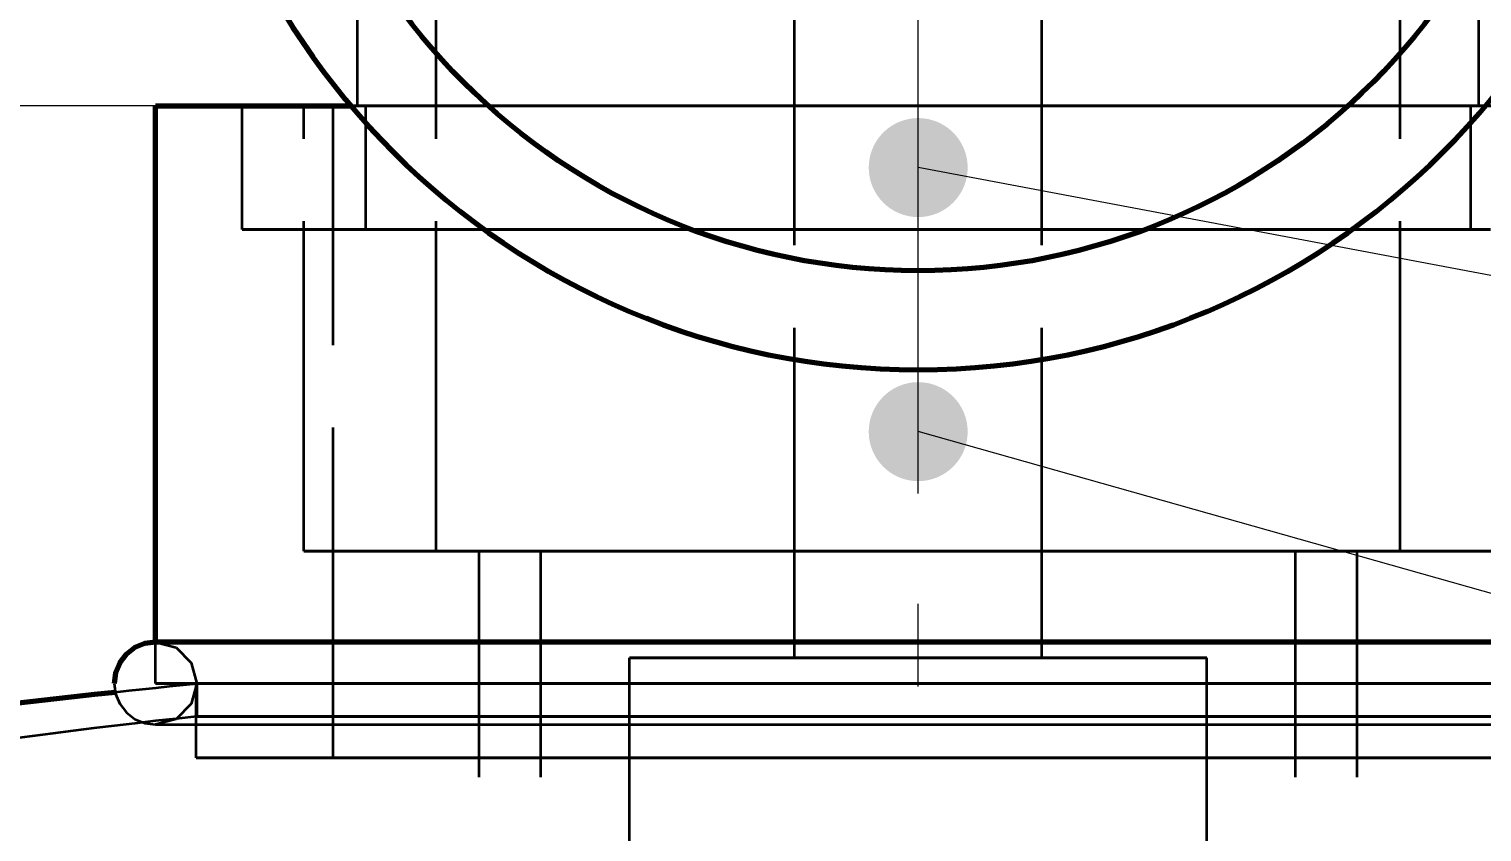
# Model space of a CAD drawing. Header units: millimetres. Extents: x 0 to 2382, y 0 to 420.
# Drawn here: x 147.41 to 165.02, y 343.57 to 353.29 of the extents above; entities that cross this region are included whole.
import ezdxf

# ---------------------------------------------------------------- set-up
doc = ezdxf.new("R2010")
doc.units = ezdxf.units.MM
doc.linetypes.add('IRAM-E-TRAZOS', pattern=[5, 4, -1])
doc.linetypes.add('IRAM-F-TRAZO-PUNTO', pattern=[20, 15, -2, 1, -2])
for name, color, linetype, lineweight in [('01-VISIBLE', 7, 'CONTINUOUS', 70), ('02-OCULTA', 4, 'IRAM-E-TRAZOS', 35), ('03-EJE', 1, 'IRAM-F-TRAZO-PUNTO', 18), ('04-COTA', 3, 'CONTINUOUS', 18), ('08-FINA', 5, 'CONTINUOUS', 18)]:
    doc.layers.add(name, color=color, linetype=linetype, lineweight=lineweight)
doc.styles.add('ISO3098', font='isocpeur.ttf')
doc.dimstyles.new('FLAMA-IRAM', dxfattribs={"dimtxt": 3.5, "dimasz": 3.5, "dimexe": 2, "dimexo": 1.5, "dimgap": 1, "dimtad": 1, "dimdec": 1, "dimtxsty": 'ISO3098', "dimblk": 'IRAM_FLECHA', "dimblk1": 'IRAM_FLECHA', "dimblk2": 'IRAM_FLECHA', "dimcen": 2.5, "dimclrd": 256, "dimclre": 256, "dimclrt": 256, "dimazin": 3, "dimtfac": 1, "dimtmove": 0, "dimatfit": 3, "dimlwd": 18, "dimlwe": 18})

# ---------------------------------------------------------------- blocks, each defined once
blk = doc.blocks.new('IRAM_FLECHA')
blk.add_solid([(0, 0), (-1, 0.125), (-1, -0.125)])

msp = doc.modelspace()

# ---------------------------------------------------------------- hatches: boundary and pattern name
at = {"layer": '08-FINA'}
h = msp.add_hatch(color=7, dxfattribs=at)
h.dxf.hatch_style = 1
edge = h.paths.add_edge_path()
edge.add_arc((158.188, 351.616), 0.6, 0, 360)
h = msp.add_hatch(color=7, dxfattribs=at)
h.dxf.hatch_style = 1
edge = h.paths.add_edge_path()
edge.add_arc((158.188, 348.416), 0.6, 0, 360)

# ---------------------------------------------------------------- linework, layer by layer
at = {"layer": '01-VISIBLE'}
msp.add_line((148.938, 345.866), (148.938, 352.366), dxfattribs=at)
for points in [[(148.938, 352.366), (149.201, 352.366), (149.465, 352.366), (149.728, 352.366), (149.991, 352.366), (150.254, 352.366), (150.517, 352.366), (150.78, 352.366), (151.043, 352.366), (151.306, 352.366)], [(148.938, 345.866), (148.809, 345.849), (148.688, 345.799), (148.585, 345.72), (148.505, 345.616), (148.455, 345.495), (148.438, 345.366)], [(165.158, 345.866), (164.904, 345.866), (164.651, 345.866), (164.397, 345.866), (164.144, 345.866), (163.89, 345.866), (163.637, 345.866), (163.384, 345.866), (163.13, 345.866), (162.877, 345.866), (162.623, 345.866), (162.37, 345.866), (162.116, 345.866), (161.863, 345.866), (161.61, 345.866), (161.356, 345.866), (161.103, 345.866), (160.849, 345.866), (160.596, 345.866), (160.342, 345.866), (160.089, 345.866), (159.836, 345.866), (159.582, 345.866), (159.329, 345.866), (159.075, 345.866), (158.822, 345.866), (158.568, 345.866), (158.315, 345.866), (158.062, 345.866), (157.808, 345.866), (157.555, 345.866), (157.301, 345.866), (157.048, 345.866), (156.794, 345.866), (156.541, 345.866), (156.288, 345.866), (156.034, 345.866), (155.781, 345.866), (155.527, 345.866), (155.274, 345.866), (155.021, 345.866), (154.767, 345.866), (154.514, 345.866), (154.26, 345.866), (154.007, 345.866), (153.753, 345.866), (153.5, 345.866), (153.247, 345.866), (152.993, 345.866), (152.74, 345.866), (152.486, 345.866), (152.233, 345.866), (151.979, 345.866), (151.726, 345.866), (151.473, 345.866), (151.219, 345.866), (150.966, 345.866), (150.712, 345.866), (150.459, 345.866), (150.205, 345.866), (149.952, 345.866), (149.699, 345.866), (149.445, 345.866), (149.192, 345.866), (148.938, 345.866)], [(147.204, 345.123), (147.453, 345.151), (147.702, 345.179), (147.951, 345.206), (148.2, 345.233), (148.45, 345.26)]]:
    msp.add_lwpolyline(points, dxfattribs=at)
msp.add_circle((158.188, 358.166), 7.8, dxfattribs=at)
for start, end in [(90, -90), (-90, 90)]:
    msp.add_arc((158.188, 358.166), 9, start, end, dxfattribs=at)
at = {"layer": '02-OCULTA'}
for p, q in [((156.688, 345.675), (156.688, 361.025)), ((159.688, 345.675), (159.688, 361.025)), ((151.388, 352.366), (151.388, 354.416)), ((152.344, 352.366), (152.344, 354.416)), ((164.032, 352.366), (164.032, 354.416)), ((164.988, 352.366), (164.988, 354.416)), ((149.988, 350.866), (149.988, 352.366)), ((150.738, 346.966), (150.738, 352.366)), ((151.094, 344.465), (151.094, 352.366)), ((151.488, 350.866), (151.488, 352.366)), ((152.344, 346.966), (152.344, 352.366)), ((164.032, 346.966), (164.032, 352.366)), ((164.888, 350.866), (164.888, 352.366)), ((152.863, 179.228), (152.863, 346.966)), ((153.613, 179.228), (153.613, 346.966)), ((162.763, 179.228), (162.763, 346.966)), ((163.513, 179.228), (163.513, 346.966)), ((148.938, 345.366), (148.938, 345.866)), ((154.688, 343.225), (154.688, 345.675)), ((161.688, 343.225), (161.688, 345.675)), ((149.433, 344.465), (149.433, 345.366)), ((149.438, 345.366), (149.438, 344.965))]:
    msp.add_line(p, q, dxfattribs=at)
for points in [[(165.188, 352.366), (164.938, 352.366), (164.688, 352.366), (164.438, 352.366), (164.188, 352.366), (163.938, 352.366), (163.688, 352.366), (163.438, 352.366), (163.188, 352.366), (162.938, 352.366), (162.688, 352.366), (162.438, 352.366), (162.188, 352.366), (161.938, 352.366), (161.688, 352.366), (161.438, 352.366), (161.188, 352.366), (160.938, 352.366), (160.688, 352.366), (160.438, 352.366), (160.188, 352.366), (159.938, 352.366), (159.688, 352.366), (159.438, 352.366), (159.188, 352.366), (158.938, 352.366), (158.688, 352.366), (158.438, 352.366), (158.188, 352.366), (157.938, 352.366), (157.688, 352.366), (157.438, 352.366), (157.188, 352.366), (156.938, 352.366), (156.688, 352.366), (156.438, 352.366), (156.188, 352.366), (155.938, 352.366), (155.688, 352.366), (155.438, 352.366), (155.188, 352.366), (154.938, 352.366), (154.688, 352.366), (154.438, 352.366), (154.188, 352.366), (153.938, 352.366), (153.688, 352.366), (153.438, 352.366), (153.188, 352.366), (152.938, 352.366), (152.688, 352.366), (152.438, 352.366), (152.188, 352.366), (151.938, 352.366), (151.688, 352.366), (151.438, 352.366), (151.188, 352.366), (150.938, 352.366), (150.688, 352.366), (150.438, 352.366), (150.188, 352.366), (149.938, 352.366), (149.688, 352.366), (149.438, 352.366), (149.188, 352.366), (148.938, 352.366)], [(165.127, 352.366), (164.874, 352.366), (164.622, 352.366), (164.37, 352.366), (164.118, 352.366), (163.865, 352.366), (163.613, 352.366), (163.361, 352.366), (163.108, 352.366), (162.856, 352.366), (162.604, 352.366), (162.351, 352.366), (162.099, 352.366), (161.847, 352.366), (161.594, 352.366), (161.342, 352.366), (161.09, 352.366), (160.838, 352.366), (160.585, 352.366), (160.333, 352.366), (160.081, 352.366), (159.828, 352.366), (159.576, 352.366), (159.324, 352.366), (159.071, 352.366), (158.819, 352.366), (158.567, 352.366), (158.314, 352.366), (158.062, 352.366), (157.81, 352.366), (157.558, 352.366), (157.305, 352.366), (157.053, 352.366), (156.801, 352.366), (156.548, 352.366), (156.296, 352.366), (156.044, 352.366), (155.791, 352.366), (155.539, 352.366), (155.287, 352.366), (155.034, 352.366), (154.782, 352.366), (154.53, 352.366), (154.278, 352.366), (154.025, 352.366), (153.773, 352.366), (153.521, 352.366), (153.268, 352.366), (153.016, 352.366), (152.764, 352.366), (152.511, 352.366), (152.259, 352.366), (152.007, 352.366), (151.754, 352.366), (151.502, 352.366), (151.25, 352.366), (150.998, 352.366), (150.745, 352.366), (150.493, 352.366), (150.241, 352.366), (149.988, 352.366)], [(149.988, 352.366), (150.241, 352.366), (150.493, 352.366), (150.745, 352.366), (150.998, 352.366), (151.25, 352.366), (151.502, 352.366), (151.754, 352.366), (152.007, 352.366), (152.259, 352.366), (152.511, 352.366), (152.764, 352.366), (153.016, 352.366), (153.268, 352.366), (153.521, 352.366), (153.773, 352.366), (154.025, 352.366), (154.278, 352.366), (154.53, 352.366), (154.782, 352.366), (155.034, 352.366), (155.287, 352.366), (155.539, 352.366), (155.791, 352.366), (156.044, 352.366), (156.296, 352.366), (156.548, 352.366), (156.801, 352.366), (157.053, 352.366), (157.305, 352.366), (157.558, 352.366), (157.81, 352.366), (158.062, 352.366), (158.314, 352.366), (158.567, 352.366), (158.819, 352.366), (159.071, 352.366), (159.324, 352.366), (159.576, 352.366), (159.828, 352.366), (160.081, 352.366), (160.333, 352.366), (160.585, 352.366), (160.838, 352.366), (161.09, 352.366), (161.342, 352.366), (161.594, 352.366), (161.847, 352.366), (162.099, 352.366), (162.351, 352.366), (162.604, 352.366), (162.856, 352.366), (163.108, 352.366), (163.361, 352.366), (163.613, 352.366), (163.865, 352.366), (164.118, 352.366), (164.37, 352.366), (164.622, 352.366), (164.874, 352.366), (165.127, 352.366)], [(165.133, 352.366), (164.881, 352.366), (164.628, 352.366), (164.376, 352.366), (164.123, 352.366), (163.871, 352.366), (163.618, 352.366), (163.365, 352.366), (163.113, 352.366), (162.86, 352.366), (162.608, 352.366), (162.355, 352.366), (162.103, 352.366), (161.85, 352.366), (161.598, 352.366), (161.345, 352.366), (161.093, 352.366), (160.84, 352.366), (160.587, 352.366), (160.335, 352.366), (160.082, 352.366), (159.83, 352.366), (159.577, 352.366), (159.325, 352.366), (159.072, 352.366), (158.82, 352.366), (158.567, 352.366), (158.315, 352.366), (158.062, 352.366), (157.81, 352.366), (157.557, 352.366), (157.304, 352.366), (157.052, 352.366), (156.799, 352.366), (156.547, 352.366), (156.294, 352.366), (156.042, 352.366), (155.789, 352.366), (155.537, 352.366), (155.284, 352.366), (155.032, 352.366), (154.779, 352.366), (154.526, 352.366), (154.274, 352.366), (154.021, 352.366), (153.769, 352.366), (153.516, 352.366), (153.264, 352.366), (153.011, 352.366), (152.759, 352.366), (152.506, 352.366), (152.254, 352.366), (152.001, 352.366), (151.749, 352.366), (151.496, 352.366), (151.243, 352.366), (150.991, 352.366), (150.738, 352.366)], [(150.738, 352.366), (150.991, 352.366), (151.243, 352.366), (151.496, 352.366), (151.749, 352.366), (152.001, 352.366), (152.254, 352.366), (152.506, 352.366), (152.759, 352.366), (153.011, 352.366), (153.264, 352.366), (153.516, 352.366), (153.769, 352.366), (154.021, 352.366), (154.274, 352.366), (154.526, 352.366), (154.779, 352.366), (155.032, 352.366), (155.284, 352.366), (155.537, 352.366), (155.789, 352.366), (156.042, 352.366), (156.294, 352.366), (156.547, 352.366), (156.799, 352.366), (157.052, 352.366), (157.304, 352.366), (157.557, 352.366), (157.81, 352.366), (158.062, 352.366), (158.315, 352.366), (158.567, 352.366), (158.82, 352.366), (159.072, 352.366), (159.325, 352.366), (159.577, 352.366), (159.83, 352.366), (160.082, 352.366), (160.335, 352.366), (160.587, 352.366), (160.84, 352.366), (161.093, 352.366), (161.345, 352.366), (161.598, 352.366), (161.85, 352.366), (162.103, 352.366), (162.355, 352.366), (162.608, 352.366), (162.86, 352.366), (163.113, 352.366), (163.365, 352.366), (163.618, 352.366), (163.871, 352.366), (164.123, 352.366), (164.376, 352.366), (164.628, 352.366), (164.881, 352.366), (165.133, 352.366)], [(165.029, 352.366), (164.776, 352.366), (164.522, 352.366), (164.269, 352.366), (164.016, 352.366), (163.762, 352.366), (163.509, 352.366), (163.255, 352.366), (163.002, 352.366), (162.749, 352.366), (162.495, 352.366), (162.242, 352.366), (161.989, 352.366), (161.735, 352.366), (161.482, 352.366), (161.229, 352.366), (160.975, 352.366), (160.722, 352.366), (160.469, 352.366), (160.215, 352.366), (159.962, 352.366), (159.708, 352.366), (159.455, 352.366), (159.202, 352.366), (158.948, 352.366), (158.695, 352.366), (158.442, 352.366), (158.188, 352.366), (157.935, 352.366), (157.682, 352.366), (157.428, 352.366), (157.175, 352.366), (156.922, 352.366), (156.668, 352.366), (156.415, 352.366), (156.161, 352.366), (155.908, 352.366), (155.655, 352.366), (155.401, 352.366), (155.148, 352.366), (154.895, 352.366), (154.641, 352.366), (154.388, 352.366), (154.135, 352.366), (153.881, 352.366), (153.628, 352.366), (153.375, 352.366), (153.121, 352.366), (152.868, 352.366), (152.614, 352.366), (152.361, 352.366), (152.108, 352.366), (151.854, 352.366), (151.601, 352.366), (151.348, 352.366), (151.094, 352.366)], [(151.094, 352.366), (151.348, 352.366), (151.601, 352.366), (151.854, 352.366), (152.108, 352.366), (152.361, 352.366), (152.614, 352.366), (152.868, 352.366), (153.121, 352.366), (153.375, 352.366), (153.628, 352.366), (153.881, 352.366), (154.135, 352.366), (154.388, 352.366), (154.641, 352.366), (154.895, 352.366), (155.148, 352.366), (155.401, 352.366), (155.655, 352.366), (155.908, 352.366), (156.161, 352.366), (156.415, 352.366), (156.668, 352.366), (156.922, 352.366), (157.175, 352.366), (157.428, 352.366), (157.682, 352.366), (157.935, 352.366), (158.188, 352.366), (158.442, 352.366), (158.695, 352.366), (158.948, 352.366), (159.202, 352.366), (159.455, 352.366), (159.708, 352.366), (159.962, 352.366), (160.215, 352.366), (160.469, 352.366), (160.722, 352.366), (160.975, 352.366), (161.229, 352.366), (161.482, 352.366), (161.735, 352.366), (161.989, 352.366), (162.242, 352.366), (162.495, 352.366), (162.749, 352.366), (163.002, 352.366), (163.255, 352.366), (163.509, 352.366), (163.762, 352.366), (164.016, 352.366), (164.269, 352.366), (164.522, 352.366), (164.776, 352.366), (165.029, 352.366)], [(151.306, 352.366), (151.557, 352.366), (151.807, 352.366), (152.057, 352.366), (152.307, 352.366), (152.558, 352.366), (152.808, 352.366), (153.058, 352.366), (153.308, 352.366), (153.559, 352.366), (153.809, 352.366), (154.059, 352.366), (154.309, 352.366), (154.56, 352.366), (154.81, 352.366), (155.06, 352.366), (155.31, 352.366), (155.561, 352.366), (155.811, 352.366), (156.061, 352.366), (156.311, 352.366), (156.562, 352.366), (156.812, 352.366), (157.062, 352.366), (157.312, 352.366), (157.563, 352.366), (157.813, 352.366), (158.063, 352.366), (158.313, 352.366), (158.564, 352.366), (158.814, 352.366), (159.064, 352.366), (159.314, 352.366), (159.565, 352.366), (159.815, 352.366), (160.065, 352.366), (160.315, 352.366), (160.566, 352.366), (160.816, 352.366), (161.066, 352.366), (161.316, 352.366), (161.567, 352.366), (161.817, 352.366), (162.067, 352.366), (162.317, 352.366), (162.568, 352.366), (162.818, 352.366), (163.068, 352.366), (163.318, 352.366), (163.569, 352.366), (163.819, 352.366), (164.069, 352.366), (164.319, 352.366), (164.57, 352.366), (164.82, 352.366), (165.07, 352.366)], [(164.988, 352.366), (164.736, 352.366), (164.485, 352.366), (164.233, 352.366), (163.981, 352.366), (163.729, 352.366), (163.477, 352.366), (163.225, 352.366), (162.974, 352.366), (162.722, 352.366), (162.47, 352.366), (162.218, 352.366), (161.966, 352.366), (161.714, 352.366), (161.462, 352.366), (161.211, 352.366), (160.959, 352.366), (160.707, 352.366), (160.455, 352.366), (160.203, 352.366), (159.951, 352.366), (159.699, 352.366), (159.448, 352.366), (159.196, 352.366), (158.944, 352.366), (158.692, 352.366), (158.44, 352.366), (158.188, 352.366), (157.936, 352.366), (157.685, 352.366), (157.433, 352.366), (157.181, 352.366), (156.929, 352.366), (156.677, 352.366), (156.425, 352.366), (156.174, 352.366), (155.922, 352.366), (155.67, 352.366), (155.418, 352.366), (155.166, 352.366), (154.914, 352.366), (154.662, 352.366), (154.411, 352.366), (154.159, 352.366), (153.907, 352.366), (153.655, 352.366), (153.403, 352.366), (153.151, 352.366), (152.899, 352.366), (152.648, 352.366), (152.396, 352.366), (152.144, 352.366), (151.892, 352.366), (151.64, 352.366), (151.388, 352.366)], [(151.388, 352.366), (151.64, 352.366), (151.892, 352.366), (152.144, 352.366), (152.396, 352.366), (152.648, 352.366), (152.899, 352.366), (153.151, 352.366), (153.403, 352.366), (153.655, 352.366), (153.907, 352.366), (154.159, 352.366), (154.411, 352.366), (154.662, 352.366), (154.914, 352.366), (155.166, 352.366), (155.418, 352.366), (155.67, 352.366), (155.922, 352.366), (156.174, 352.366), (156.425, 352.366), (156.677, 352.366), (156.929, 352.366), (157.181, 352.366), (157.433, 352.366), (157.685, 352.366), (157.936, 352.366), (158.188, 352.366), (158.44, 352.366), (158.692, 352.366), (158.944, 352.366), (159.196, 352.366), (159.448, 352.366), (159.699, 352.366), (159.951, 352.366), (160.203, 352.366), (160.455, 352.366), (160.707, 352.366), (160.959, 352.366), (161.211, 352.366), (161.462, 352.366), (161.714, 352.366), (161.966, 352.366), (162.218, 352.366), (162.47, 352.366), (162.722, 352.366), (162.974, 352.366), (163.225, 352.366), (163.477, 352.366), (163.729, 352.366), (163.981, 352.366), (164.233, 352.366), (164.485, 352.366), (164.736, 352.366), (164.988, 352.366)], [(164.888, 352.366), (164.636, 352.366), (164.383, 352.366), (164.13, 352.366), (163.877, 352.366), (163.624, 352.366), (163.371, 352.366), (163.119, 352.366), (162.866, 352.366), (162.613, 352.366), (162.36, 352.366), (162.107, 352.366), (161.854, 352.366), (161.602, 352.366), (161.349, 352.366), (161.096, 352.366), (160.843, 352.366), (160.59, 352.366), (160.337, 352.366), (160.085, 352.366), (159.832, 352.366), (159.579, 352.366), (159.326, 352.366), (159.073, 352.366), (158.82, 352.366), (158.568, 352.366), (158.315, 352.366), (158.062, 352.366), (157.809, 352.366), (157.556, 352.366), (157.303, 352.366), (157.051, 352.366), (156.798, 352.366), (156.545, 352.366), (156.292, 352.366), (156.039, 352.366), (155.786, 352.366), (155.534, 352.366), (155.281, 352.366), (155.028, 352.366), (154.775, 352.366), (154.522, 352.366), (154.269, 352.366), (154.017, 352.366), (153.764, 352.366), (153.511, 352.366), (153.258, 352.366), (153.005, 352.366), (152.752, 352.366), (152.5, 352.366), (152.247, 352.366), (151.994, 352.366), (151.741, 352.366), (151.488, 352.366)], [(151.488, 352.366), (151.741, 352.366), (151.994, 352.366), (152.247, 352.366), (152.5, 352.366), (152.752, 352.366), (153.005, 352.366), (153.258, 352.366), (153.511, 352.366), (153.764, 352.366), (154.017, 352.366), (154.269, 352.366), (154.522, 352.366), (154.775, 352.366), (155.028, 352.366), (155.281, 352.366), (155.534, 352.366), (155.786, 352.366), (156.039, 352.366), (156.292, 352.366), (156.545, 352.366), (156.798, 352.366), (157.051, 352.366), (157.303, 352.366), (157.556, 352.366), (157.809, 352.366), (158.062, 352.366), (158.315, 352.366), (158.568, 352.366), (158.82, 352.366), (159.073, 352.366), (159.326, 352.366), (159.579, 352.366), (159.832, 352.366), (160.085, 352.366), (160.337, 352.366), (160.59, 352.366), (160.843, 352.366), (161.096, 352.366), (161.349, 352.366), (161.602, 352.366), (161.854, 352.366), (162.107, 352.366), (162.36, 352.366), (162.613, 352.366), (162.866, 352.366), (163.119, 352.366), (163.371, 352.366), (163.624, 352.366), (163.877, 352.366), (164.13, 352.366), (164.383, 352.366), (164.636, 352.366), (164.888, 352.366)], [(164.032, 352.366), (163.778, 352.366), (163.524, 352.366), (163.27, 352.366), (163.016, 352.366), (162.762, 352.366), (162.508, 352.366), (162.254, 352.366), (162, 352.366), (161.746, 352.366), (161.491, 352.366), (161.237, 352.366), (160.983, 352.366), (160.729, 352.366), (160.475, 352.366), (160.221, 352.366), (159.967, 352.366), (159.713, 352.366), (159.459, 352.366), (159.205, 352.366), (158.951, 352.366), (158.697, 352.366), (158.442, 352.366), (158.188, 352.366), (157.934, 352.366), (157.68, 352.366), (157.426, 352.366), (157.172, 352.366), (156.918, 352.366), (156.664, 352.366), (156.41, 352.366), (156.156, 352.366), (155.902, 352.366), (155.647, 352.366), (155.393, 352.366), (155.139, 352.366), (154.885, 352.366), (154.631, 352.366), (154.377, 352.366), (154.123, 352.366), (153.869, 352.366), (153.615, 352.366), (153.361, 352.366), (153.107, 352.366), (152.853, 352.366), (152.598, 352.366), (152.344, 352.366)], [(152.344, 352.366), (152.598, 352.366), (152.853, 352.366), (153.107, 352.366), (153.361, 352.366), (153.615, 352.366), (153.869, 352.366), (154.123, 352.366), (154.377, 352.366), (154.631, 352.366), (154.885, 352.366), (155.139, 352.366), (155.393, 352.366), (155.647, 352.366), (155.902, 352.366), (156.156, 352.366), (156.41, 352.366), (156.664, 352.366), (156.918, 352.366), (157.172, 352.366), (157.426, 352.366), (157.68, 352.366), (157.934, 352.366), (158.188, 352.366), (158.442, 352.366), (158.697, 352.366), (158.951, 352.366), (159.205, 352.366), (159.459, 352.366), (159.713, 352.366), (159.967, 352.366), (160.221, 352.366), (160.475, 352.366), (160.729, 352.366), (160.983, 352.366), (161.237, 352.366), (161.491, 352.366), (161.746, 352.366), (162, 352.366), (162.254, 352.366), (162.508, 352.366), (162.762, 352.366), (163.016, 352.366), (163.27, 352.366), (163.524, 352.366), (163.778, 352.366), (164.032, 352.366)], [(164.032, 352.366), (163.778, 352.366), (163.524, 352.366), (163.27, 352.366), (163.016, 352.366), (162.762, 352.366), (162.508, 352.366), (162.254, 352.366), (162, 352.366), (161.746, 352.366), (161.491, 352.366), (161.237, 352.366), (160.983, 352.366), (160.729, 352.366), (160.475, 352.366), (160.221, 352.366), (159.967, 352.366), (159.713, 352.366), (159.459, 352.366), (159.205, 352.366), (158.951, 352.366), (158.697, 352.366), (158.442, 352.366), (158.188, 352.366), (157.934, 352.366), (157.68, 352.366), (157.426, 352.366), (157.172, 352.366), (156.918, 352.366), (156.664, 352.366), (156.41, 352.366), (156.156, 352.366), (155.902, 352.366), (155.647, 352.366), (155.393, 352.366), (155.139, 352.366), (154.885, 352.366), (154.631, 352.366), (154.377, 352.366), (154.123, 352.366), (153.869, 352.366), (153.615, 352.366), (153.361, 352.366), (153.107, 352.366), (152.853, 352.366), (152.598, 352.366), (152.344, 352.366)], [(152.344, 352.366), (152.598, 352.366), (152.853, 352.366), (153.107, 352.366), (153.361, 352.366), (153.615, 352.366), (153.869, 352.366), (154.123, 352.366), (154.377, 352.366), (154.631, 352.366), (154.885, 352.366), (155.139, 352.366), (155.393, 352.366), (155.647, 352.366), (155.902, 352.366), (156.156, 352.366), (156.41, 352.366), (156.664, 352.366), (156.918, 352.366), (157.172, 352.366), (157.426, 352.366), (157.68, 352.366), (157.934, 352.366), (158.188, 352.366), (158.442, 352.366), (158.697, 352.366), (158.951, 352.366), (159.205, 352.366), (159.459, 352.366), (159.713, 352.366), (159.967, 352.366), (160.221, 352.366), (160.475, 352.366), (160.729, 352.366), (160.983, 352.366), (161.237, 352.366), (161.491, 352.366), (161.746, 352.366), (162, 352.366), (162.254, 352.366), (162.508, 352.366), (162.762, 352.366), (163.016, 352.366), (163.27, 352.366), (163.524, 352.366), (163.778, 352.366), (164.032, 352.366)], [(165.127, 350.866), (164.874, 350.866), (164.622, 350.866), (164.37, 350.866), (164.118, 350.866), (163.865, 350.866), (163.613, 350.866), (163.361, 350.866), (163.108, 350.866), (162.856, 350.866), (162.604, 350.866), (162.351, 350.866), (162.099, 350.866), (161.847, 350.866), (161.594, 350.866), (161.342, 350.866), (161.09, 350.866), (160.838, 350.866), (160.585, 350.866), (160.333, 350.866), (160.081, 350.866), (159.828, 350.866), (159.576, 350.866), (159.324, 350.866), (159.071, 350.866), (158.819, 350.866), (158.567, 350.866), (158.314, 350.866), (158.062, 350.866), (157.81, 350.866), (157.558, 350.866), (157.305, 350.866), (157.053, 350.866), (156.801, 350.866), (156.548, 350.866), (156.296, 350.866), (156.044, 350.866), (155.791, 350.866), (155.539, 350.866), (155.287, 350.866), (155.034, 350.866), (154.782, 350.866), (154.53, 350.866), (154.278, 350.866), (154.025, 350.866), (153.773, 350.866), (153.521, 350.866), (153.268, 350.866), (153.016, 350.866), (152.764, 350.866), (152.511, 350.866), (152.259, 350.866), (152.007, 350.866), (151.754, 350.866), (151.502, 350.866), (151.25, 350.866), (150.998, 350.866), (150.745, 350.866), (150.493, 350.866), (150.241, 350.866), (149.988, 350.866)], [(149.988, 350.866), (150.241, 350.866), (150.493, 350.866), (150.745, 350.866), (150.998, 350.866), (151.25, 350.866), (151.502, 350.866), (151.754, 350.866), (152.007, 350.866), (152.259, 350.866), (152.511, 350.866), (152.764, 350.866), (153.016, 350.866), (153.268, 350.866), (153.521, 350.866), (153.773, 350.866), (154.025, 350.866), (154.278, 350.866), (154.53, 350.866), (154.782, 350.866), (155.034, 350.866), (155.287, 350.866), (155.539, 350.866), (155.791, 350.866), (156.044, 350.866), (156.296, 350.866), (156.548, 350.866), (156.801, 350.866), (157.053, 350.866), (157.305, 350.866), (157.558, 350.866), (157.81, 350.866), (158.062, 350.866), (158.314, 350.866), (158.567, 350.866), (158.819, 350.866), (159.071, 350.866), (159.324, 350.866), (159.576, 350.866), (159.828, 350.866), (160.081, 350.866), (160.333, 350.866), (160.585, 350.866), (160.838, 350.866), (161.09, 350.866), (161.342, 350.866), (161.594, 350.866), (161.847, 350.866), (162.099, 350.866), (162.351, 350.866), (162.604, 350.866), (162.856, 350.866), (163.108, 350.866), (163.361, 350.866), (163.613, 350.866), (163.865, 350.866), (164.118, 350.866), (164.37, 350.866), (164.622, 350.866), (164.874, 350.866), (165.127, 350.866)], [(164.888, 350.866), (164.636, 350.866), (164.383, 350.866), (164.13, 350.866), (163.877, 350.866), (163.624, 350.866), (163.371, 350.866), (163.119, 350.866), (162.866, 350.866), (162.613, 350.866), (162.36, 350.866), (162.107, 350.866), (161.854, 350.866), (161.602, 350.866), (161.349, 350.866), (161.096, 350.866), (160.843, 350.866), (160.59, 350.866), (160.337, 350.866), (160.085, 350.866), (159.832, 350.866), (159.579, 350.866), (159.326, 350.866), (159.073, 350.866), (158.82, 350.866), (158.568, 350.866), (158.315, 350.866), (158.062, 350.866), (157.809, 350.866), (157.556, 350.866), (157.303, 350.866), (157.051, 350.866), (156.798, 350.866), (156.545, 350.866), (156.292, 350.866), (156.039, 350.866), (155.786, 350.866), (155.534, 350.866), (155.281, 350.866), (155.028, 350.866), (154.775, 350.866), (154.522, 350.866), (154.269, 350.866), (154.017, 350.866), (153.764, 350.866), (153.511, 350.866), (153.258, 350.866), (153.005, 350.866), (152.752, 350.866), (152.5, 350.866), (152.247, 350.866), (151.994, 350.866), (151.741, 350.866), (151.488, 350.866)], [(151.488, 350.866), (151.741, 350.866), (151.994, 350.866), (152.247, 350.866), (152.5, 350.866), (152.752, 350.866), (153.005, 350.866), (153.258, 350.866), (153.511, 350.866), (153.764, 350.866), (154.017, 350.866), (154.269, 350.866), (154.522, 350.866), (154.775, 350.866), (155.028, 350.866), (155.281, 350.866), (155.534, 350.866), (155.786, 350.866), (156.039, 350.866), (156.292, 350.866), (156.545, 350.866), (156.798, 350.866), (157.051, 350.866), (157.303, 350.866), (157.556, 350.866), (157.809, 350.866), (158.062, 350.866), (158.315, 350.866), (158.568, 350.866), (158.82, 350.866), (159.073, 350.866), (159.326, 350.866), (159.579, 350.866), (159.832, 350.866), (160.085, 350.866), (160.337, 350.866), (160.59, 350.866), (160.843, 350.866), (161.096, 350.866), (161.349, 350.866), (161.602, 350.866), (161.854, 350.866), (162.107, 350.866), (162.36, 350.866), (162.613, 350.866), (162.866, 350.866), (163.119, 350.866), (163.371, 350.866), (163.624, 350.866), (163.877, 350.866), (164.13, 350.866), (164.383, 350.866), (164.636, 350.866), (164.888, 350.866)], [(165.133, 346.966), (164.881, 346.966), (164.628, 346.966), (164.376, 346.966), (164.123, 346.966), (163.871, 346.966), (163.618, 346.966), (163.365, 346.966), (163.113, 346.966), (162.86, 346.966), (162.608, 346.966), (162.355, 346.966), (162.103, 346.966), (161.85, 346.966), (161.598, 346.966), (161.345, 346.966), (161.093, 346.966), (160.84, 346.966), (160.587, 346.966), (160.335, 346.966), (160.082, 346.966), (159.83, 346.966), (159.577, 346.966), (159.325, 346.966), (159.072, 346.966), (158.82, 346.966), (158.567, 346.966), (158.315, 346.966), (158.062, 346.966), (157.81, 346.966), (157.557, 346.966), (157.304, 346.966), (157.052, 346.966), (156.799, 346.966), (156.547, 346.966), (156.294, 346.966), (156.042, 346.966), (155.789, 346.966), (155.537, 346.966), (155.284, 346.966), (155.032, 346.966), (154.779, 346.966), (154.526, 346.966), (154.274, 346.966), (154.021, 346.966), (153.769, 346.966), (153.516, 346.966), (153.264, 346.966), (153.011, 346.966), (152.759, 346.966), (152.506, 346.966), (152.254, 346.966), (152.001, 346.966), (151.749, 346.966), (151.496, 346.966), (151.243, 346.966), (150.991, 346.966), (150.738, 346.966)], [(150.738, 346.966), (150.991, 346.966), (151.243, 346.966), (151.496, 346.966), (151.749, 346.966), (152.001, 346.966), (152.254, 346.966), (152.506, 346.966), (152.759, 346.966), (153.011, 346.966), (153.264, 346.966), (153.516, 346.966), (153.769, 346.966), (154.021, 346.966), (154.274, 346.966), (154.526, 346.966), (154.779, 346.966), (155.032, 346.966), (155.284, 346.966), (155.537, 346.966), (155.789, 346.966), (156.042, 346.966), (156.294, 346.966), (156.547, 346.966), (156.799, 346.966), (157.052, 346.966), (157.304, 346.966), (157.557, 346.966), (157.81, 346.966), (158.062, 346.966), (158.315, 346.966), (158.567, 346.966), (158.82, 346.966), (159.072, 346.966), (159.325, 346.966), (159.577, 346.966), (159.83, 346.966), (160.082, 346.966), (160.335, 346.966), (160.587, 346.966), (160.84, 346.966), (161.093, 346.966), (161.345, 346.966), (161.598, 346.966), (161.85, 346.966), (162.103, 346.966), (162.355, 346.966), (162.608, 346.966), (162.86, 346.966), (163.113, 346.966), (163.365, 346.966), (163.618, 346.966), (163.871, 346.966), (164.123, 346.966), (164.376, 346.966), (164.628, 346.966), (164.881, 346.966), (165.133, 346.966)], [(164.032, 346.966), (163.778, 346.966), (163.524, 346.966), (163.27, 346.966), (163.016, 346.966), (162.762, 346.966), (162.508, 346.966), (162.254, 346.966), (162, 346.966), (161.746, 346.966), (161.491, 346.966), (161.237, 346.966), (160.983, 346.966), (160.729, 346.966), (160.475, 346.966), (160.221, 346.966), (159.967, 346.966), (159.713, 346.966), (159.459, 346.966), (159.205, 346.966), (158.951, 346.966), (158.697, 346.966), (158.442, 346.966), (158.188, 346.966), (157.934, 346.966), (157.68, 346.966), (157.426, 346.966), (157.172, 346.966), (156.918, 346.966), (156.664, 346.966), (156.41, 346.966), (156.156, 346.966), (155.902, 346.966), (155.647, 346.966), (155.393, 346.966), (155.139, 346.966), (154.885, 346.966), (154.631, 346.966), (154.377, 346.966), (154.123, 346.966), (153.869, 346.966), (153.615, 346.966), (153.361, 346.966), (153.107, 346.966), (152.853, 346.966), (152.598, 346.966), (152.344, 346.966)], [(152.344, 346.966), (152.598, 346.966), (152.853, 346.966), (153.107, 346.966), (153.361, 346.966), (153.615, 346.966), (153.869, 346.966), (154.123, 346.966), (154.377, 346.966), (154.631, 346.966), (154.885, 346.966), (155.139, 346.966), (155.393, 346.966), (155.647, 346.966), (155.902, 346.966), (156.156, 346.966), (156.41, 346.966), (156.664, 346.966), (156.918, 346.966), (157.172, 346.966), (157.426, 346.966), (157.68, 346.966), (157.934, 346.966), (158.188, 346.966), (158.442, 346.966), (158.697, 346.966), (158.951, 346.966), (159.205, 346.966), (159.459, 346.966), (159.713, 346.966), (159.967, 346.966), (160.221, 346.966), (160.475, 346.966), (160.729, 346.966), (160.983, 346.966), (161.237, 346.966), (161.491, 346.966), (161.746, 346.966), (162, 346.966), (162.254, 346.966), (162.508, 346.966), (162.762, 346.966), (163.016, 346.966), (163.27, 346.966), (163.524, 346.966), (163.778, 346.966), (164.032, 346.966)], [(163.513, 346.966), (163.26, 346.966), (163.006, 346.966), (162.753, 346.966), (162.499, 346.966), (162.245, 346.966), (161.992, 346.966), (161.738, 346.966), (161.485, 346.966), (161.231, 346.966), (160.978, 346.966), (160.724, 346.966), (160.47, 346.966), (160.217, 346.966), (159.963, 346.966), (159.71, 346.966), (159.456, 346.966), (159.203, 346.966), (158.949, 346.966), (158.695, 346.966), (158.442, 346.966), (158.188, 346.966), (157.935, 346.966), (157.681, 346.966), (157.428, 346.966), (157.174, 346.966), (156.92, 346.966), (156.667, 346.966), (156.413, 346.966), (156.16, 346.966), (155.906, 346.966), (155.653, 346.966), (155.399, 346.966), (155.145, 346.966), (154.892, 346.966), (154.638, 346.966), (154.385, 346.966), (154.131, 346.966), (153.878, 346.966), (153.624, 346.966), (153.37, 346.966), (153.117, 346.966), (152.863, 346.966)], [(152.863, 346.966), (153.117, 346.966), (153.37, 346.966), (153.624, 346.966), (153.878, 346.966), (154.131, 346.966), (154.385, 346.966), (154.638, 346.966), (154.892, 346.966), (155.145, 346.966), (155.399, 346.966), (155.653, 346.966), (155.906, 346.966), (156.16, 346.966), (156.413, 346.966), (156.667, 346.966), (156.92, 346.966), (157.174, 346.966), (157.428, 346.966), (157.681, 346.966), (157.935, 346.966), (158.188, 346.966), (158.442, 346.966), (158.695, 346.966), (158.949, 346.966), (159.203, 346.966), (159.456, 346.966), (159.71, 346.966), (159.963, 346.966), (160.217, 346.966), (160.47, 346.966), (160.724, 346.966), (160.978, 346.966), (161.231, 346.966), (161.485, 346.966), (161.738, 346.966), (161.992, 346.966), (162.245, 346.966), (162.499, 346.966), (162.753, 346.966), (163.006, 346.966), (163.26, 346.966), (163.513, 346.966)], [(162.763, 346.966), (162.509, 346.966), (162.255, 346.966), (162.001, 346.966), (161.747, 346.966), (161.493, 346.966), (161.238, 346.966), (160.984, 346.966), (160.73, 346.966), (160.476, 346.966), (160.222, 346.966), (159.968, 346.966), (159.713, 346.966), (159.459, 346.966), (159.205, 346.966), (158.951, 346.966), (158.697, 346.966), (158.442, 346.966), (158.188, 346.966), (157.934, 346.966), (157.68, 346.966), (157.426, 346.966), (157.172, 346.966), (156.917, 346.966), (156.663, 346.966), (156.409, 346.966), (156.155, 346.966), (155.901, 346.966), (155.647, 346.966), (155.392, 346.966), (155.138, 346.966), (154.884, 346.966), (154.63, 346.966), (154.376, 346.966), (154.122, 346.966), (153.868, 346.966), (153.613, 346.966)], [(153.613, 346.966), (153.868, 346.966), (154.122, 346.966), (154.376, 346.966), (154.63, 346.966), (154.884, 346.966), (155.138, 346.966), (155.392, 346.966), (155.647, 346.966), (155.901, 346.966), (156.155, 346.966), (156.409, 346.966), (156.663, 346.966), (156.917, 346.966), (157.172, 346.966), (157.426, 346.966), (157.68, 346.966), (157.934, 346.966), (158.188, 346.966), (158.442, 346.966), (158.697, 346.966), (158.951, 346.966), (159.205, 346.966), (159.459, 346.966), (159.713, 346.966), (159.968, 346.966), (160.222, 346.966), (160.476, 346.966), (160.73, 346.966), (160.984, 346.966), (161.238, 346.966), (161.493, 346.966), (161.747, 346.966), (162.001, 346.966), (162.255, 346.966), (162.509, 346.966), (162.763, 346.966)], [(165.158, 345.866), (164.904, 345.866), (164.651, 345.866), (164.397, 345.866), (164.144, 345.866), (163.89, 345.866), (163.637, 345.866), (163.384, 345.866), (163.13, 345.866), (162.877, 345.866), (162.623, 345.866), (162.37, 345.866), (162.116, 345.866), (161.863, 345.866), (161.61, 345.866), (161.356, 345.866), (161.103, 345.866), (160.849, 345.866), (160.596, 345.866), (160.342, 345.866), (160.089, 345.866), (159.836, 345.866), (159.582, 345.866), (159.329, 345.866), (159.075, 345.866), (158.822, 345.866), (158.568, 345.866), (158.315, 345.866), (158.062, 345.866), (157.808, 345.866), (157.555, 345.866), (157.301, 345.866), (157.048, 345.866), (156.794, 345.866), (156.541, 345.866), (156.288, 345.866), (156.034, 345.866), (155.781, 345.866), (155.527, 345.866), (155.274, 345.866), (155.021, 345.866), (154.767, 345.866), (154.514, 345.866), (154.26, 345.866), (154.007, 345.866), (153.753, 345.866), (153.5, 345.866), (153.247, 345.866), (152.993, 345.866), (152.74, 345.866), (152.486, 345.866), (152.233, 345.866), (151.979, 345.866), (151.726, 345.866), (151.473, 345.866), (151.219, 345.866), (150.966, 345.866), (150.712, 345.866), (150.459, 345.866), (150.205, 345.866), (149.952, 345.866), (149.699, 345.866), (149.445, 345.866), (149.192, 345.866), (148.938, 345.866)], [(148.938, 345.866), (149.188, 345.799), (149.371, 345.616), (149.438, 345.366), (149.371, 345.116), (149.188, 344.933), (148.938, 344.866)], [(161.688, 345.675), (161.438, 345.675), (161.188, 345.675), (160.938, 345.675), (160.688, 345.675), (160.438, 345.675), (160.188, 345.675), (159.938, 345.675), (159.688, 345.675), (159.438, 345.675), (159.188, 345.675), (158.938, 345.675), (158.688, 345.675), (158.438, 345.675), (158.188, 345.675), (157.938, 345.675), (157.688, 345.675), (157.438, 345.675), (157.188, 345.675), (156.938, 345.675), (156.688, 345.675), (156.438, 345.675), (156.188, 345.675), (155.938, 345.675), (155.688, 345.675), (155.438, 345.675), (155.188, 345.675), (154.938, 345.675), (154.688, 345.675)], [(154.688, 345.675), (154.938, 345.675), (155.188, 345.675), (155.438, 345.675), (155.688, 345.675), (155.938, 345.675), (156.188, 345.675), (156.438, 345.675), (156.688, 345.675), (156.938, 345.675), (157.188, 345.675), (157.438, 345.675), (157.688, 345.675), (157.938, 345.675), (158.188, 345.675), (158.438, 345.675), (158.688, 345.675), (158.938, 345.675), (159.188, 345.675), (159.438, 345.675), (159.688, 345.675), (159.938, 345.675), (160.188, 345.675), (160.438, 345.675), (160.688, 345.675), (160.938, 345.675), (161.188, 345.675), (161.438, 345.675), (161.688, 345.675)], [(159.688, 345.675), (159.438, 345.675), (159.188, 345.675), (158.938, 345.675), (158.688, 345.675), (158.438, 345.675), (158.188, 345.675), (157.938, 345.675), (157.688, 345.675), (157.438, 345.675), (157.188, 345.675), (156.938, 345.675), (156.688, 345.675)], [(156.688, 345.675), (156.938, 345.675), (157.188, 345.675), (157.438, 345.675), (157.688, 345.675), (157.938, 345.675), (158.188, 345.675), (158.438, 345.675), (158.688, 345.675), (158.938, 345.675), (159.188, 345.675), (159.438, 345.675), (159.688, 345.675)], [(148.438, 345.366), (148.455, 345.237), (148.505, 345.116), (148.585, 345.012), (148.688, 344.933), (148.809, 344.883), (148.938, 344.866)], [(148.45, 345.26), (148.614, 345.278), (148.779, 345.295), (148.944, 345.312), (149.109, 345.33), (149.274, 345.347), (149.438, 345.366)], [(165.188, 345.366), (164.938, 345.366), (164.688, 345.366), (164.438, 345.366), (164.188, 345.366), (163.938, 345.366), (163.688, 345.366), (163.438, 345.366), (163.188, 345.366), (162.938, 345.366), (162.688, 345.366), (162.438, 345.366), (162.188, 345.366), (161.938, 345.366), (161.688, 345.366), (161.438, 345.366), (161.188, 345.366), (160.938, 345.366), (160.688, 345.366), (160.438, 345.366), (160.188, 345.366), (159.938, 345.366), (159.688, 345.366), (159.438, 345.366), (159.188, 345.366), (158.938, 345.366), (158.688, 345.366), (158.438, 345.366), (158.188, 345.366), (157.938, 345.366), (157.688, 345.366), (157.438, 345.366), (157.188, 345.366), (156.938, 345.366), (156.688, 345.366), (156.438, 345.366), (156.188, 345.366), (155.938, 345.366), (155.688, 345.366), (155.438, 345.366), (155.188, 345.366), (154.938, 345.366), (154.688, 345.366), (154.438, 345.366), (154.188, 345.366), (153.938, 345.366), (153.688, 345.366), (153.438, 345.366), (153.188, 345.366), (152.938, 345.366), (152.688, 345.366), (152.438, 345.366), (152.188, 345.366), (151.938, 345.366), (151.688, 345.366), (151.438, 345.366), (151.188, 345.366), (150.938, 345.366), (150.688, 345.366), (150.438, 345.366), (150.188, 345.366), (149.938, 345.366), (149.688, 345.366), (149.438, 345.366), (149.188, 345.366), (148.938, 345.366)], [(148.938, 345.366), (149.188, 345.366), (149.438, 345.366), (149.688, 345.366), (149.938, 345.366), (150.188, 345.366), (150.438, 345.366), (150.688, 345.366), (150.938, 345.366), (151.188, 345.366), (151.438, 345.366), (151.688, 345.366), (151.938, 345.366), (152.188, 345.366), (152.438, 345.366), (152.688, 345.366), (152.938, 345.366), (153.188, 345.366), (153.438, 345.366), (153.688, 345.366), (153.938, 345.366), (154.188, 345.366), (154.438, 345.366), (154.688, 345.366), (154.938, 345.366), (155.188, 345.366), (155.438, 345.366), (155.688, 345.366), (155.938, 345.366), (156.188, 345.366), (156.438, 345.366), (156.688, 345.366), (156.938, 345.366), (157.188, 345.366), (157.438, 345.366), (157.688, 345.366), (157.938, 345.366), (158.188, 345.366), (158.438, 345.366), (158.688, 345.366), (158.938, 345.366), (159.188, 345.366), (159.438, 345.366), (159.688, 345.366), (159.938, 345.366), (160.188, 345.366), (160.438, 345.366), (160.688, 345.366), (160.938, 345.366), (161.188, 345.366), (161.438, 345.366), (161.688, 345.366), (161.938, 345.366), (162.188, 345.366), (162.438, 345.366), (162.688, 345.366), (162.938, 345.366), (163.188, 345.366), (163.438, 345.366), (163.688, 345.366), (163.938, 345.366), (164.188, 345.366), (164.438, 345.366), (164.688, 345.366), (164.938, 345.366), (165.188, 345.366)], [(165.192, 345.366), (164.942, 345.366), (164.692, 345.366), (164.442, 345.366), (164.192, 345.366), (163.942, 345.366), (163.691, 345.366), (163.441, 345.366), (163.191, 345.366), (162.941, 345.366), (162.691, 345.366), (162.441, 345.366), (162.191, 345.366), (161.94, 345.366), (161.69, 345.366), (161.44, 345.366), (161.19, 345.366), (160.94, 345.366), (160.69, 345.366), (160.44, 345.366), (160.189, 345.366), (159.939, 345.366), (159.689, 345.366), (159.439, 345.366), (159.189, 345.366), (158.939, 345.366), (158.689, 345.366), (158.438, 345.366), (158.188, 345.366), (157.938, 345.366), (157.688, 345.366), (157.438, 345.366), (157.188, 345.366), (156.938, 345.366), (156.687, 345.366), (156.437, 345.366), (156.187, 345.366), (155.937, 345.366), (155.687, 345.366), (155.437, 345.366), (155.187, 345.366), (154.936, 345.366), (154.686, 345.366), (154.436, 345.366), (154.186, 345.366), (153.936, 345.366), (153.686, 345.366), (153.436, 345.366), (153.185, 345.366), (152.935, 345.366), (152.685, 345.366), (152.435, 345.366), (152.185, 345.366), (151.935, 345.366), (151.685, 345.366), (151.434, 345.366), (151.184, 345.366), (150.934, 345.366), (150.684, 345.366), (150.434, 345.366), (150.184, 345.366), (149.934, 345.366), (149.683, 345.366), (149.433, 345.366)], [(149.433, 345.366), (149.683, 345.366), (149.934, 345.366), (150.184, 345.366), (150.434, 345.366), (150.684, 345.366), (150.934, 345.366), (151.184, 345.366), (151.434, 345.366), (151.685, 345.366), (151.935, 345.366), (152.185, 345.366), (152.435, 345.366), (152.685, 345.366), (152.935, 345.366), (153.185, 345.366), (153.436, 345.366), (153.686, 345.366), (153.936, 345.366), (154.186, 345.366), (154.436, 345.366), (154.686, 345.366), (154.936, 345.366), (155.187, 345.366), (155.437, 345.366), (155.687, 345.366), (155.937, 345.366), (156.187, 345.366), (156.437, 345.366), (156.687, 345.366), (156.938, 345.366), (157.188, 345.366), (157.438, 345.366), (157.688, 345.366), (157.938, 345.366), (158.188, 345.366), (158.438, 345.366), (158.689, 345.366), (158.939, 345.366), (159.189, 345.366), (159.439, 345.366), (159.689, 345.366), (159.939, 345.366), (160.189, 345.366), (160.44, 345.366), (160.69, 345.366), (160.94, 345.366), (161.19, 345.366), (161.44, 345.366), (161.69, 345.366), (161.94, 345.366), (162.191, 345.366), (162.441, 345.366), (162.691, 345.366), (162.941, 345.366), (163.191, 345.366), (163.441, 345.366), (163.691, 345.366), (163.942, 345.366), (164.192, 345.366), (164.442, 345.366), (164.692, 345.366), (164.942, 345.366), (165.192, 345.366)], [(165.163, 345.366), (164.909, 345.366), (164.656, 345.366), (164.402, 345.366), (164.148, 345.366), (163.895, 345.366), (163.641, 345.366), (163.388, 345.366), (163.134, 345.366), (162.88, 345.366), (162.627, 345.366), (162.373, 345.366), (162.119, 345.366), (161.866, 345.366), (161.612, 345.366), (161.359, 345.366), (161.105, 345.366), (160.851, 345.366), (160.598, 345.366), (160.344, 345.366), (160.091, 345.366), (159.837, 345.366), (159.583, 345.366), (159.33, 345.366), (159.076, 345.366), (158.822, 345.366), (158.569, 345.366), (158.315, 345.366), (158.062, 345.366), (157.808, 345.366), (157.554, 345.366), (157.301, 345.366), (157.047, 345.366), (156.793, 345.366), (156.54, 345.366), (156.286, 345.366), (156.033, 345.366), (155.779, 345.366), (155.525, 345.366), (155.272, 345.366), (155.018, 345.366), (154.764, 345.366), (154.511, 345.366), (154.257, 345.366), (154.004, 345.366), (153.75, 345.366), (153.496, 345.366), (153.243, 345.366), (152.989, 345.366), (152.735, 345.366), (152.482, 345.366), (152.228, 345.366), (151.975, 345.366), (151.721, 345.366), (151.467, 345.366), (151.214, 345.366), (150.96, 345.366), (150.706, 345.366), (150.453, 345.366), (150.199, 345.366), (149.946, 345.366), (149.692, 345.366), (149.438, 345.366)], [(149.438, 345.366), (149.692, 345.366), (149.946, 345.366), (150.199, 345.366), (150.453, 345.366), (150.706, 345.366), (150.96, 345.366), (151.214, 345.366), (151.467, 345.366), (151.721, 345.366), (151.975, 345.366), (152.228, 345.366), (152.482, 345.366), (152.735, 345.366), (152.989, 345.366), (153.243, 345.366), (153.496, 345.366), (153.75, 345.366), (154.004, 345.366), (154.257, 345.366), (154.511, 345.366), (154.764, 345.366), (155.018, 345.366), (155.272, 345.366), (155.525, 345.366), (155.779, 345.366), (156.033, 345.366), (156.286, 345.366), (156.54, 345.366), (156.793, 345.366), (157.047, 345.366), (157.301, 345.366), (157.554, 345.366), (157.808, 345.366), (158.062, 345.366), (158.315, 345.366), (158.569, 345.366), (158.822, 345.366), (159.076, 345.366), (159.33, 345.366), (159.583, 345.366), (159.837, 345.366), (160.091, 345.366), (160.344, 345.366), (160.598, 345.366), (160.851, 345.366), (161.105, 345.366), (161.359, 345.366), (161.612, 345.366), (161.866, 345.366), (162.119, 345.366), (162.373, 345.366), (162.627, 345.366), (162.88, 345.366), (163.134, 345.366), (163.388, 345.366), (163.641, 345.366), (163.895, 345.366), (164.148, 345.366), (164.402, 345.366), (164.656, 345.366), (164.909, 345.366), (165.163, 345.366)], [(149.438, 344.965), (149.189, 344.938), (148.939, 344.91), (148.689, 344.881), (148.44, 344.852), (148.19, 344.822), (147.941, 344.791), (147.692, 344.759), (147.443, 344.726), (147.194, 344.693)], [(148.938, 344.866), (149.188, 344.866), (149.438, 344.866), (149.688, 344.866), (149.938, 344.866), (150.188, 344.866), (150.438, 344.866), (150.688, 344.866), (150.938, 344.866), (151.188, 344.866), (151.438, 344.866), (151.688, 344.866), (151.938, 344.866), (152.188, 344.866), (152.438, 344.866), (152.688, 344.866), (152.938, 344.866), (153.188, 344.866), (153.438, 344.866), (153.688, 344.866), (153.938, 344.866), (154.188, 344.866), (154.438, 344.866), (154.688, 344.866), (154.938, 344.866), (155.188, 344.866), (155.438, 344.866), (155.688, 344.866), (155.938, 344.866), (156.188, 344.866), (156.438, 344.866), (156.688, 344.866), (156.938, 344.866), (157.188, 344.866), (157.438, 344.866), (157.688, 344.866), (157.938, 344.866), (158.188, 344.866), (158.438, 344.866), (158.688, 344.866), (158.938, 344.866), (159.188, 344.866), (159.438, 344.866), (159.688, 344.866), (159.938, 344.866), (160.188, 344.866), (160.438, 344.866), (160.688, 344.866), (160.938, 344.866), (161.188, 344.866), (161.438, 344.866), (161.688, 344.866), (161.938, 344.866), (162.188, 344.866), (162.438, 344.866), (162.688, 344.866), (162.938, 344.866), (163.188, 344.866), (163.438, 344.866), (163.688, 344.866), (163.938, 344.866), (164.188, 344.866), (164.438, 344.866), (164.688, 344.866), (164.938, 344.866), (165.188, 344.866)], [(148.938, 344.866), (149.188, 344.866), (149.438, 344.866), (149.688, 344.866), (149.938, 344.866), (150.188, 344.866), (150.438, 344.866), (150.688, 344.866), (150.938, 344.866), (151.188, 344.866), (151.438, 344.866), (151.688, 344.866), (151.938, 344.866), (152.188, 344.866), (152.438, 344.866), (152.688, 344.866), (152.938, 344.866), (153.188, 344.866), (153.438, 344.866), (153.688, 344.866), (153.938, 344.866), (154.188, 344.866), (154.438, 344.866), (154.688, 344.866), (154.938, 344.866), (155.188, 344.866), (155.438, 344.866), (155.688, 344.866), (155.938, 344.866), (156.188, 344.866), (156.438, 344.866), (156.688, 344.866), (156.938, 344.866), (157.188, 344.866), (157.438, 344.866), (157.688, 344.866), (157.938, 344.866), (158.188, 344.866), (158.438, 344.866), (158.688, 344.866), (158.938, 344.866), (159.188, 344.866), (159.438, 344.866), (159.688, 344.866), (159.938, 344.866), (160.188, 344.866), (160.438, 344.866), (160.688, 344.866), (160.938, 344.866), (161.188, 344.866), (161.438, 344.866), (161.688, 344.866), (161.938, 344.866), (162.188, 344.866), (162.438, 344.866), (162.688, 344.866), (162.938, 344.866), (163.188, 344.866), (163.438, 344.866), (163.688, 344.866), (163.938, 344.866), (164.188, 344.866), (164.438, 344.866), (164.688, 344.866), (164.938, 344.866), (165.188, 344.866)], [(165.188, 344.965), (164.938, 344.965), (164.688, 344.965), (164.438, 344.965), (164.188, 344.965), (163.938, 344.965), (163.688, 344.965), (163.438, 344.965), (163.188, 344.965), (162.938, 344.965), (162.688, 344.965), (162.438, 344.965), (162.188, 344.965), (161.938, 344.965), (161.688, 344.965), (161.438, 344.965), (161.188, 344.965), (160.938, 344.965), (160.688, 344.965), (160.438, 344.965), (160.188, 344.965), (159.938, 344.965), (159.688, 344.965), (159.438, 344.965), (159.188, 344.965), (158.938, 344.965), (158.688, 344.965), (158.438, 344.965), (158.188, 344.965), (157.938, 344.965), (157.688, 344.965), (157.438, 344.965), (157.188, 344.965), (156.938, 344.965), (156.688, 344.965), (156.438, 344.965), (156.188, 344.965), (155.938, 344.965), (155.688, 344.965), (155.438, 344.965), (155.188, 344.965), (154.938, 344.965), (154.688, 344.965), (154.438, 344.965), (154.188, 344.965), (153.938, 344.965), (153.688, 344.965), (153.438, 344.965), (153.188, 344.965), (152.938, 344.965), (152.688, 344.965), (152.438, 344.965), (152.188, 344.965), (151.938, 344.965), (151.688, 344.965), (151.438, 344.965), (151.188, 344.965), (150.938, 344.965), (150.688, 344.965), (150.438, 344.965), (150.188, 344.965), (149.938, 344.965), (149.688, 344.965), (149.438, 344.965)], [(149.438, 344.965), (149.688, 344.965), (149.938, 344.965), (150.188, 344.965), (150.438, 344.965), (150.688, 344.965), (150.938, 344.965), (151.188, 344.965), (151.438, 344.965), (151.688, 344.965), (151.938, 344.965), (152.188, 344.965), (152.438, 344.965), (152.688, 344.965), (152.938, 344.965), (153.188, 344.965), (153.438, 344.965), (153.688, 344.965), (153.938, 344.965), (154.188, 344.965), (154.438, 344.965), (154.688, 344.965), (154.938, 344.965), (155.188, 344.965), (155.438, 344.965), (155.688, 344.965), (155.938, 344.965), (156.188, 344.965), (156.438, 344.965), (156.688, 344.965), (156.938, 344.965), (157.188, 344.965), (157.438, 344.965), (157.688, 344.965), (157.938, 344.965), (158.188, 344.965), (158.438, 344.965), (158.688, 344.965), (158.938, 344.965), (159.188, 344.965), (159.438, 344.965), (159.688, 344.965), (159.938, 344.965), (160.188, 344.965), (160.438, 344.965), (160.688, 344.965), (160.938, 344.965), (161.188, 344.965), (161.438, 344.965), (161.688, 344.965), (161.938, 344.965), (162.188, 344.965), (162.438, 344.965), (162.688, 344.965), (162.938, 344.965), (163.188, 344.965), (163.438, 344.965), (163.688, 344.965), (163.938, 344.965), (164.188, 344.965), (164.438, 344.965), (164.688, 344.965), (164.938, 344.965), (165.188, 344.965)], [(165.192, 344.465), (164.942, 344.465), (164.692, 344.465), (164.442, 344.465), (164.192, 344.465), (163.942, 344.465), (163.691, 344.465), (163.441, 344.465), (163.191, 344.465), (162.941, 344.465), (162.691, 344.465), (162.441, 344.465), (162.191, 344.465), (161.94, 344.465), (161.69, 344.465), (161.44, 344.465), (161.19, 344.465), (160.94, 344.465), (160.69, 344.465), (160.44, 344.465), (160.189, 344.465), (159.939, 344.465), (159.689, 344.465), (159.439, 344.465), (159.189, 344.465), (158.939, 344.465), (158.689, 344.465), (158.438, 344.465), (158.188, 344.465), (157.938, 344.465), (157.688, 344.465), (157.438, 344.465), (157.188, 344.465), (156.938, 344.465), (156.687, 344.465), (156.437, 344.465), (156.187, 344.465), (155.937, 344.465), (155.687, 344.465), (155.437, 344.465), (155.187, 344.465), (154.936, 344.465), (154.686, 344.465), (154.436, 344.465), (154.186, 344.465), (153.936, 344.465), (153.686, 344.465), (153.436, 344.465), (153.185, 344.465), (152.935, 344.465), (152.685, 344.465), (152.435, 344.465), (152.185, 344.465), (151.935, 344.465), (151.685, 344.465), (151.434, 344.465), (151.184, 344.465), (150.934, 344.465), (150.684, 344.465), (150.434, 344.465), (150.184, 344.465), (149.934, 344.465), (149.683, 344.465), (149.433, 344.465)], [(149.433, 344.465), (149.683, 344.465), (149.934, 344.465), (150.184, 344.465), (150.434, 344.465), (150.684, 344.465), (150.934, 344.465), (151.184, 344.465), (151.434, 344.465), (151.685, 344.465), (151.935, 344.465), (152.185, 344.465), (152.435, 344.465), (152.685, 344.465), (152.935, 344.465), (153.185, 344.465), (153.436, 344.465), (153.686, 344.465), (153.936, 344.465), (154.186, 344.465), (154.436, 344.465), (154.686, 344.465), (154.936, 344.465), (155.187, 344.465), (155.437, 344.465), (155.687, 344.465), (155.937, 344.465), (156.187, 344.465), (156.437, 344.465), (156.687, 344.465), (156.938, 344.465), (157.188, 344.465), (157.438, 344.465), (157.688, 344.465), (157.938, 344.465), (158.188, 344.465), (158.438, 344.465), (158.689, 344.465), (158.939, 344.465), (159.189, 344.465), (159.439, 344.465), (159.689, 344.465), (159.939, 344.465), (160.189, 344.465), (160.44, 344.465), (160.69, 344.465), (160.94, 344.465), (161.19, 344.465), (161.44, 344.465), (161.69, 344.465), (161.94, 344.465), (162.191, 344.465), (162.441, 344.465), (162.691, 344.465), (162.941, 344.465), (163.191, 344.465), (163.441, 344.465), (163.691, 344.465), (163.942, 344.465), (164.192, 344.465), (164.442, 344.465), (164.692, 344.465), (164.942, 344.465), (165.192, 344.465)], [(165.029, 344.465), (164.776, 344.465), (164.522, 344.465), (164.269, 344.465), (164.016, 344.465), (163.762, 344.465), (163.509, 344.465), (163.255, 344.465), (163.002, 344.465), (162.749, 344.465), (162.495, 344.465), (162.242, 344.465), (161.989, 344.465), (161.735, 344.465), (161.482, 344.465), (161.229, 344.465), (160.975, 344.465), (160.722, 344.465), (160.469, 344.465), (160.215, 344.465), (159.962, 344.465), (159.708, 344.465), (159.455, 344.465), (159.202, 344.465), (158.948, 344.465), (158.695, 344.465), (158.442, 344.465), (158.188, 344.465), (157.935, 344.465), (157.682, 344.465), (157.428, 344.465), (157.175, 344.465), (156.922, 344.465), (156.668, 344.465), (156.415, 344.465), (156.161, 344.465), (155.908, 344.465), (155.655, 344.465), (155.401, 344.465), (155.148, 344.465), (154.895, 344.465), (154.641, 344.465), (154.388, 344.465), (154.135, 344.465), (153.881, 344.465), (153.628, 344.465), (153.375, 344.465), (153.121, 344.465), (152.868, 344.465), (152.614, 344.465), (152.361, 344.465), (152.108, 344.465), (151.854, 344.465), (151.601, 344.465), (151.348, 344.465), (151.094, 344.465)], [(151.094, 344.465), (151.348, 344.465), (151.601, 344.465), (151.854, 344.465), (152.108, 344.465), (152.361, 344.465), (152.614, 344.465), (152.868, 344.465), (153.121, 344.465), (153.375, 344.465), (153.628, 344.465), (153.881, 344.465), (154.135, 344.465), (154.388, 344.465), (154.641, 344.465), (154.895, 344.465), (155.148, 344.465), (155.401, 344.465), (155.655, 344.465), (155.908, 344.465), (156.161, 344.465), (156.415, 344.465), (156.668, 344.465), (156.922, 344.465), (157.175, 344.465), (157.428, 344.465), (157.682, 344.465), (157.935, 344.465), (158.188, 344.465), (158.442, 344.465), (158.695, 344.465), (158.948, 344.465), (159.202, 344.465), (159.455, 344.465), (159.708, 344.465), (159.962, 344.465), (160.215, 344.465), (160.469, 344.465), (160.722, 344.465), (160.975, 344.465), (161.229, 344.465), (161.482, 344.465), (161.735, 344.465), (161.989, 344.465), (162.242, 344.465), (162.495, 344.465), (162.749, 344.465), (163.002, 344.465), (163.255, 344.465), (163.509, 344.465), (163.762, 344.465), (164.016, 344.465), (164.269, 344.465), (164.522, 344.465), (164.776, 344.465), (165.029, 344.465)]]:
    msp.add_lwpolyline(points, dxfattribs=at)
msp.add_circle((158.188, 358.166), 9, dxfattribs=at)
at = {"layer": '03-EJE'}
for p, q in [((158.188, 168.328), (158.188, 376.471)), ((158.188, 347.666), (158.188, 368.666))]:
    msp.add_line(p, q, dxfattribs=at)
at = {"layer": '08-FINA'}
for p, q in [((226.893, 338.657), (158.188, 351.616)), ((226.974, 329.002), (158.188, 348.416))]:
    msp.add_line(p, q, dxfattribs=at)
msp.add_circle((168.188, 363.169), 32.625, dxfattribs=at)

# ---------------------------------------------------------------- dimensions: what is measured, and where the dimension line sits
at = {"layer": '04-COTA'}
msp.add_linear_dim(base=(86.188, 167.828), p1=(110.688, 167.828), p2=(155.188, 352.366), angle=90, dimstyle='FLAMA-IRAM', override={"dimlfac": 2}, dxfattribs=at).render()

doc.saveas('drawing.dxf')
